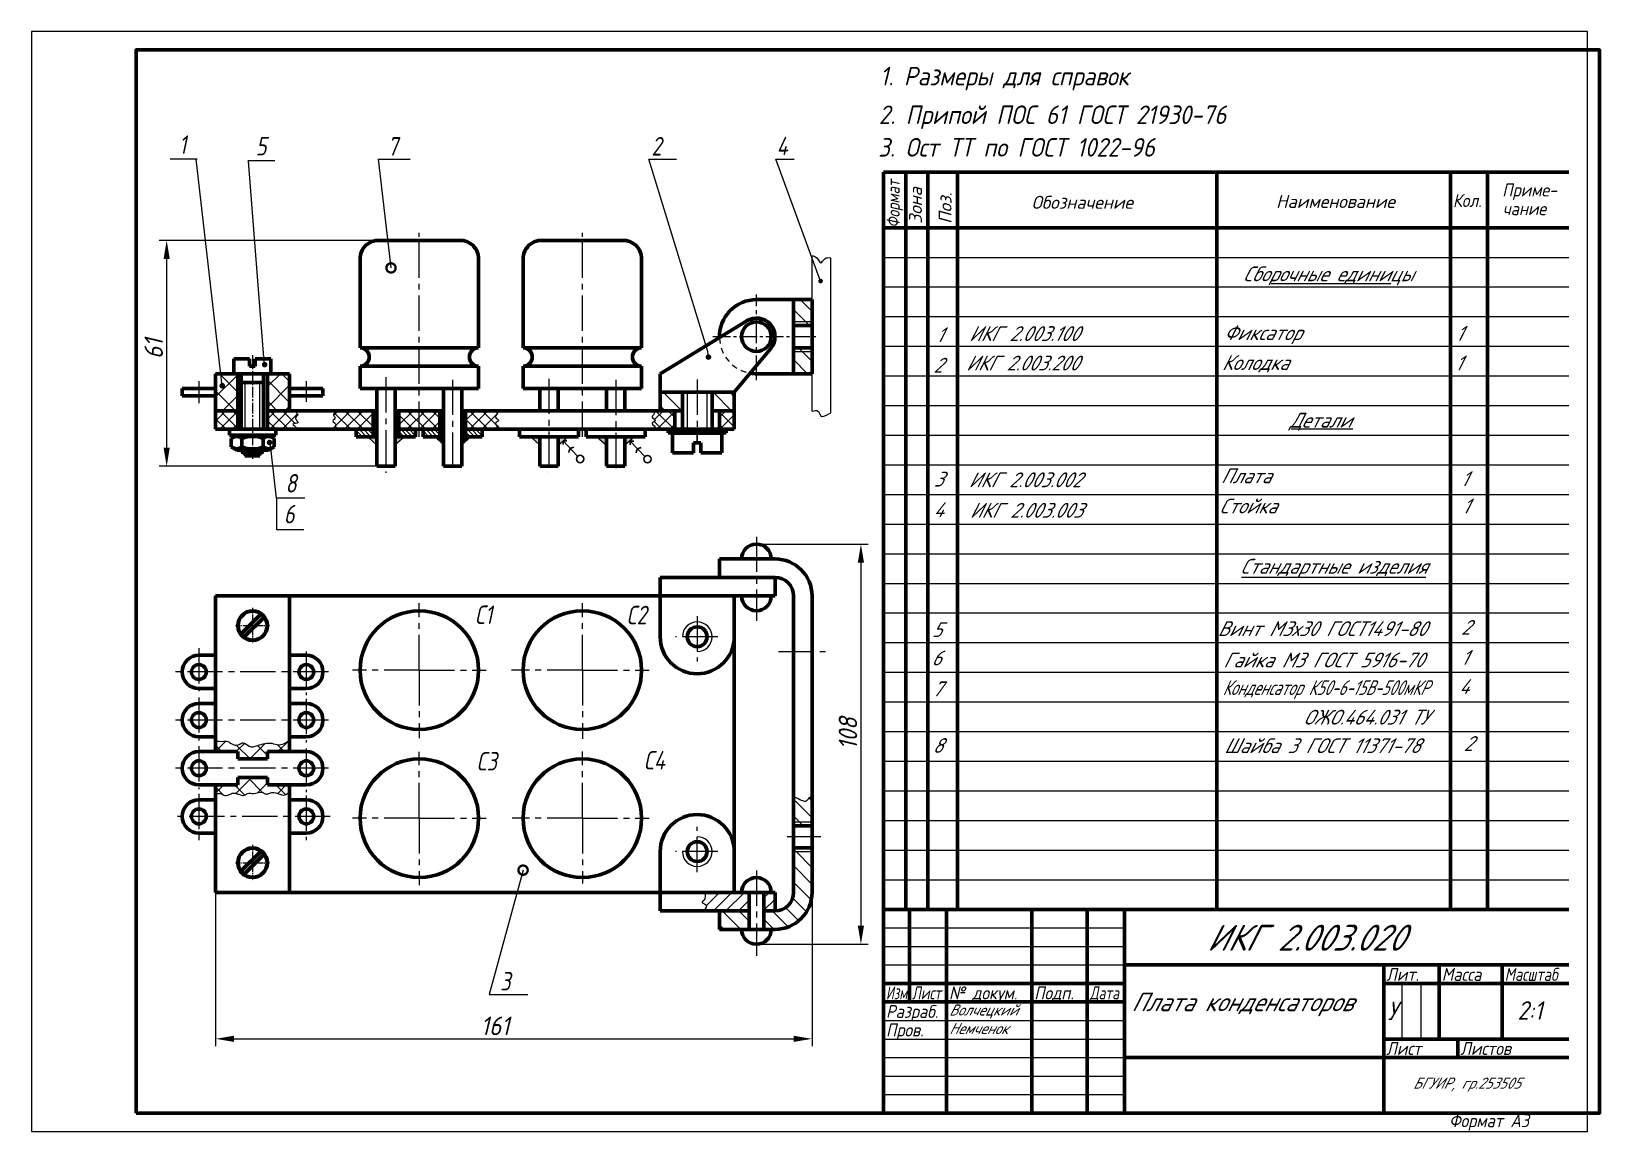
# Model space of a CAD drawing. Header units: millimetres. Extents: x 0 to 423, y 0 to 297.
import ezdxf

# ---------------------------------------------------------------- set-up
doc = ezdxf.new("R2010")
doc.units = ezdxf.units.MM
doc.header["$LTSCALE"] = 0.5
doc.linetypes.add('CENTER2', pattern=[28.575, 19.05, -3.175, 3.175, -3.175])
doc.linetypes.add('HIDDEN', pattern=[1.1, 0.6, -0.5])
doc.layers.get('Defpoints').update_dxf_attribs({"color": 5})
doc.layers.add('4-текст', color=7, linetype='Continuous', true_color=0x00ad00)
doc.layers.add('Непечатный', color=7, linetype='Continuous', plot=False)
doc.layers.add('Тонкие', color=7, linetype='Continuous')
doc.styles.get("Standard").update_dxf_attribs({"font": 'isocpeui.ttf', "width": 0.9})
doc.dimstyles.new('ESKD_standart', dxfattribs={"dimtxt": 5, "dimasz": 5, "dimexe": 2, "dimexo": 0, "dimgap": 1, "dimtad": 1, "dimtoh": 1, "dimdec": 0, "dimzin": 1, "dimdsep": 46, "dimtxsty": 'Standard', "dimcen": 3, "dimdle": 1.25, "dimadec": 0, "dimazin": 0, "dimtfac": 1, "dimtdec": 0, "dimtmove": 0, "dimatfit": 3, "dimldrblk": 'DOT', "dimfxl": 0, "dimtvp": 1.5, "dimtolj": 1, "dimtzin": 1, "dimarcsym": 0})
doc.dimstyles.get("Standard").update_dxf_attribs({"dimtxt": 5, "dimasz": 5, "dimexe": 2, "dimexo": 0, "dimgap": 1.5, "dimtad": 1, "dimdec": 0, "dimzin": 0, "dimtxsty": 'Standard', "dimcen": 5, "dimadec": 0, "dimazin": 0, "dimtfac": 1, "dimtdec": 0, "dimtofl": 0, "dimtmove": 0, "dimatfit": 3, "dimldrblk": 'DOTSMALL', "dimfxl": 0, "dimtolj": 1, "dimtzin": 0, "dimarcsym": 0})
doc.dimstyles.new('Standart', dxfattribs={"dimtxt": 5, "dimasz": 5, "dimexe": 2, "dimexo": 0, "dimgap": 1, "dimtad": 1, "dimtoh": 1, "dimdec": 0, "dimtxsty": 'Standard', "dimcen": 2.5, "dimadec": 0, "dimazin": 0, "dimtfac": 1, "dimtdec": 0, "dimtmove": 0, "dimatfit": 3, "dimldrblk": 'DOTSMALL', "dimfxl": 0, "dimarcsym": 0})
pattern_1 = [(45, (-177.2857, 8.588), (-1.683798, 1.683798), []), (135, (-177.2857, 8.588), (-1.683798, -1.683798), [])]
pattern_2 = [(45, (-493.879, 8.3314), (-1.683798, 1.683798), []), (135, (-493.879, 8.3314), (-1.683798, -1.683798), [])]

# ---------------------------------------------------------------- blocks, each defined once
blk = doc.blocks.new('_DotSmall')
at = {"color": 0, "linetype": 'ByBlock', "const_width": 0.5}
blk.add_lwpolyline([(-0.0625, 0, 1), (0.0625, 0, 1)], format="xyb", close=True, dxfattribs=at)
blk = doc.blocks.new('114')
at = {"linetype": 'CENTER2', "lineweight": -3, "ltscale": 0.3}
for p, q in [((0, 10.28), (0, -10.28)), ((-9.73, 0), (9.73, 0))]:
    blk.add_line(p, q, dxfattribs=at)
at = {"lineweight": 60}
for p, q in [((-6.74, -4.9), (4.99, 6.68)), ((-4.99, -6.68), (6.74, 4.9))]:
    blk.add_line(p, q, dxfattribs=at)
blk.add_circle((0, 0), 8.33, dxfattribs=at)
blk = doc.blocks.new('*D9')
at = {"color": 0, "lineweight": -2}
for p, q in [((93.63, 240.59), (34.52, 240.59)), ((36.52, 184.59), (36.52, 235.59)), ((93.21, 179.59), (34.52, 179.59))]:
    blk.add_line(p, q, dxfattribs=at)
at = {"color": 0}
for points in [[(35.68, 235.59), (37.35, 235.59), (36.52, 240.59)], [(35.68, 184.59), (37.35, 184.59), (36.52, 179.59)]]:
    blk.add_solid(points, dxfattribs=at)
at = {"layer": 'Defpoints', "color": 0}
for p in [(36.52, 240.59), (93.63, 240.59), (93.21, 179.59)]:
    blk.add_point(p, dxfattribs=at)
at = {"color": 0, "insert": (33.02, 211.32), "char_height": 5, "attachment_point": 5, "rotation": 90}
blk.add_mtext('61', dxfattribs=at)
blk = doc.blocks.new('*D10')
at = {"color": 0, "lineweight": -2}
for p, q in [((195.71, 158.59), (225.9, 158.59)), ((223.9, 153.59), (223.9, 55.59)), ((195.71, 50.59), (225.9, 50.59))]:
    blk.add_line(p, q, dxfattribs=at)
at = {"color": 0}
for points in [[(223.06, 153.59), (224.73, 153.59), (223.9, 158.59)], [(223.06, 55.59), (224.73, 55.59), (223.9, 50.59)]]:
    blk.add_solid(points, dxfattribs=at)
at = {"layer": 'Defpoints', "color": 0}
for p in [(195.71, 158.59), (195.71, 50.59), (223.9, 50.59)]:
    blk.add_point(p, dxfattribs=at)
at = {"color": 0, "insert": (220.4, 107.45), "char_height": 5, "attachment_point": 5, "rotation": 90}
blk.add_mtext('108', dxfattribs=at)
blk = doc.blocks.new('*D11')
at = {"color": 0, "lineweight": -2}
for p, q in [((49.71, 64.59), (49.71, 23.05)), ((210.71, 64.59), (210.71, 23.05)), ((54.71, 25.05), (205.71, 25.05))]:
    blk.add_line(p, q, dxfattribs=at)
at = {"color": 0}
for points in [[(54.71, 25.89), (54.71, 24.22), (49.71, 25.05)], [(205.71, 25.89), (205.71, 24.22), (210.71, 25.05)]]:
    blk.add_solid(points, dxfattribs=at)
at = {"layer": 'Defpoints', "color": 0}
for p in [(49.71, 64.59), (210.71, 64.59), (210.71, 25.05)]:
    blk.add_point(p, dxfattribs=at)
at = {"color": 0, "insert": (125.18, 28.55), "char_height": 5, "attachment_point": 5}
blk.add_mtext('161', dxfattribs=at)

msp = doc.modelspace()

# ---------------------------------------------------------------- hatches: boundary and pattern name
h = msp.add_hatch(color=256)
h.dxf.hatch_style = 1
h.paths.add_polyline_path([(93.21, 187.59), (90.78, 187.59), (93.21, 185.27)])
h.paths.add_polyline_path([(100.69, 187.59), (98.21, 187.59), (98.21, 185.4)])
h.paths.add_polyline_path([(38.95, 194.71), (38.95, 203.1), (26.95, 203.1), (26.95, 194.71)], flags=9)
h.paths.add_polyline_path([(29.95, 188.72), (29.95, 194.92), (17.95, 194.92), (17.95, 188.72)], flags=9)
h.paths.add_polyline_path([(164.09, 96.51), (172.81, 96.51), (172.81, 104.01), (164.09, 104.01)], flags=9)
h.paths.add_polyline_path([(118.94, 96.23), (127.65, 96.23), (127.65, 103.73), (118.94, 103.73)], flags=9)
h.paths.add_polyline_path([(159.43, 135.7), (168.15, 135.7), (168.15, 143.2), (159.43, 143.2)], flags=9)
h.paths.add_polyline_path([(118.51, 135.79), (126.57, 135.79), (126.57, 143.29), (118.51, 143.29)], flags=9)
h.paths.add_polyline_path([(199.9, 262.3), (221.04, 262.3), (221.04, 269.8), (199.9, 269.8)], flags=9)
h.paths.add_polyline_path([(94.53, 260.33), (131.06, 260.33), (131.06, 270.08), (94.53, 270.08)], flags=9)
h.paths.add_polyline_path([(45.66, 262.23), (69.28, 262.23), (69.28, 269.73), (45.66, 269.73)], flags=9)
h.paths.add_polyline_path([(165.75, 260.37), (194.41, 260.37), (194.41, 270.12), (165.75, 270.12)], flags=9)
h.paths.add_polyline_path([(125.29, 36.85), (144.36, 36.85), (144.36, 44.35), (125.29, 44.35)], flags=9)
h.paths.add_polyline_path([(362.49, 14.8), (374.14, 14.8), (374.14, 20.05), (362.49, 20.05)], flags=9)
h.paths.add_polyline_path([(382.49, 14.8), (398.67, 14.8), (398.67, 20.05), (382.49, 20.05)], flags=9)
h.paths.add_polyline_path([(394.49, 34.8), (412.89, 34.8), (412.89, 40.05), (394.49, 40.05)], flags=9)
h.paths.add_polyline_path([(377.49, 34.8), (391.31, 34.8), (391.31, 40.05), (377.49, 40.05)], flags=9)
h.paths.add_polyline_path([(362.49, 34.8), (373.05, 34.8), (373.05, 40.05), (362.49, 40.05)], flags=9)
h.paths.add_polyline_path([(227.23, 18.49), (239.94, 18.49), (239.94, 25.31), (227.23, 25.31)], flags=9)
h.paths.add_polyline_path([(227.23, 23.49), (244.99, 23.49), (244.99, 30.31), (227.23, 30.31)], flags=9)
h.paths.add_polyline_path([(282.36, 29.14), (293.61, 29.14), (293.61, 35.18), (282.36, 35.18)], flags=9)
h.paths.add_polyline_path([(267.49, 29.8), (279.68, 29.8), (279.68, 35.05), (267.49, 35.05)], flags=9)
h.paths.add_polyline_path([(244.23, 28.49), (265.1, 28.49), (265.1, 35.31), (244.23, 35.31)], flags=9)
h.paths.add_polyline_path([(234.49, 29.8), (244.49, 29.8), (244.49, 35.05), (234.49, 35.05)], flags=9)
h.paths.add_polyline_path([(227.49, 29.8), (235.71, 29.8), (235.71, 35.05), (227.49, 35.05)], flags=9)
at = {"lineweight": -3}
h = msp.add_hatch(dxfattribs=at)
h.set_pattern_fill('ANSI31', angle=90, style=0)
h.set_pattern_definition([(135, (-491.9037, 7.9904), (-2.245064, -2.245064), [])])
h.paths.add_polyline_path([(210.71, 224.59), (205.71, 224.59), (205.71, 218.59), (210.71, 218.59)])
h.paths.add_polyline_path([(210.71, 210.59), (205.71, 210.59), (205.71, 204.59), (210.71, 204.59)])
h.paths.add_polyline_path([(210.71, 211.59), (205.71, 211.59), (205.71, 210.59), (210.71, 210.59)])
h.paths.add_polyline_path([(210.71, 218.59), (205.71, 218.59), (205.71, 217.59), (210.71, 217.59)])
h = msp.add_hatch(dxfattribs=at)
h.set_pattern_fill('ANSI37', scale=1.25, angle=90, style=0)
h.set_pattern_definition([(135, (-493.879, 8.3314), (-2.80633, -2.80633), []), (225, (-493.879, 8.3314), (2.80633, -2.80633), [])])
h.paths.add_polyline_path([(69.71, 204.59), (63.71, 204.59), (63.71, 194.59), (64.71, 194.59), (69.71, 194.59)])
h.paths.add_polyline_path([(55.71, 204.59), (49.71, 204.59), (49.71, 194.59), (55.71, 194.59)])
h.paths.add_polyline_path([(51.56, 200.96, -1), (51.47, 201.71, -1)], flags=16)
h = msp.add_hatch(dxfattribs=at)
h.set_pattern_fill('ANSI31', angle=90, style=0)
h.set_pattern_definition([(135, (-177.2857, 8.588), (-2.245064, -2.245064), [])])
h.paths.add_polyline_path([(175.71, 199.59), (169.71, 199.59), (169.71, 194.59), (175.71, 194.59)])
h.paths.add_polyline_path([(189.71, 199.59), (183.71, 199.59), (183.71, 194.59), (189.71, 194.59)])
h.paths.add_polyline_path([(183.71, 199.59), (183.71, 202.09), (183.71, 197.09), (183.71, 194.59)])
h.paths.add_polyline_path([(175.71, 197.09), (175.71, 199.59), (175.71, 194.59), (175.71, 192.09)])
h = msp.add_hatch(dxfattribs=at)
h.set_pattern_fill('ANSI37', scale=0.75, style=0)
h.set_pattern_definition(pattern_1)
h.paths.add_polyline_path([(55.71, 194.59), (49.71, 194.59), (49.71, 189.59), (55.71, 189.59)])
h = msp.add_hatch(dxfattribs=at)
h.set_pattern_fill('ANSI37', scale=0.75, style=0)
h.set_pattern_definition(pattern_1)
edge = h.paths.add_edge_path()
edge.add_spline(control_points=[(71.42, 189.59), (71.45, 189.74), (71.58, 190.32), (69.64, 191.18), (73.04, 191.14), (70.48, 192.55), (72.34, 193.47), (71.43, 194.07), (71.4, 194.45), (71.39, 194.59)], knot_values=[0, 0, 0, 0, 0.456427, 1.695088, 3.175473, 4.547047, 5.760752, 6.499375, 6.90698, 6.90698, 6.90698, 6.90698], degree=3, periodic=0)
edge.add_line((71.39, 194.59), (64.71, 194.59))
edge.add_line((64.71, 194.59), (63.71, 194.59))
edge.add_line((63.71, 194.59), (63.71, 189.59))
edge.add_line((63.71, 189.59), (71.42, 189.59))
h = msp.add_hatch(dxfattribs=at)
h.set_pattern_fill('ANSI37', scale=0.75, style=0)
h.set_pattern_definition(pattern_1)
edge = h.paths.add_edge_path()
edge.add_line((92.21, 194.59), (81.99, 194.59))
edge.add_spline(control_points=[(81.99, 194.59), (82.12, 194.52), (81.94, 193.91), (81.21, 193.41), (82.49, 192.62), (80.64, 191.77), (83.16, 190.82), (81.22, 189.96), (81.5, 189.59)], knot_values=[0, 0, 0, 0, 0.428067, 1.330744, 2.131867, 3.175858, 4.540183, 5.935657, 5.935657, 5.935657, 5.935657], degree=3, periodic=0)
edge.add_line((81.5, 189.59), (92.21, 189.59))
edge.add_line((92.21, 189.59), (92.21, 194.59))
h = msp.add_hatch(dxfattribs=at)
h.set_pattern_fill('ANSI37', scale=0.75, style=0)
h.set_pattern_definition(pattern_1)
h.paths.add_polyline_path([(110.21, 194.59), (104.71, 194.59), (104.71, 189.59), (106.71, 189.59), (110.21, 189.59)])
h.paths.add_polyline_path([(104.71, 194.59), (99.21, 194.59), (99.21, 189.59), (104.21, 189.59), (104.47, 189.59), (104.71, 189.59)])
h = msp.add_hatch(dxfattribs=at)
h.set_pattern_fill('ANSI37', scale=0.75, style=0)
h.set_pattern_definition(pattern_1)
edge = h.paths.add_edge_path()
edge.add_spline(control_points=[(126.11, 189.59), (126.27, 189.72), (126.05, 190.55), (124.51, 191.22), (126.9, 191.9), (124.6, 192.88), (125.78, 193.31), (125.9, 194.46), (125.88, 194.59)], knot_values=[0.235527, 0.235527, 0.235527, 0.235527, 0.85226, 2.17726, 3.308777, 4.57701, 5.749455, 6.24573, 6.24573, 6.24573, 6.24573], degree=3, periodic=0)
edge.add_line((125.88, 194.59), (117.21, 194.59))
edge.add_line((117.21, 194.59), (117.21, 189.59))
edge.add_line((117.21, 189.59), (125.89, 189.59))
edge.add_line((125.89, 189.59), (126.19, 189.89))
h = msp.add_hatch(dxfattribs=at)
h.set_pattern_fill('ANSI37', scale=0.75, style=0)
h.set_pattern_definition(pattern_2)
edge = h.paths.add_edge_path()
edge.add_line((173.71, 194.59), (168.17, 194.59))
edge.add_spline(control_points=[(168.17, 194.59), (168.5, 194.42), (168.21, 193.45), (167.5, 192.51), (168.94, 191.98), (167.61, 191.31), (168.22, 190.55), (168.79, 189.69), (168.49, 189.59)], knot_values=[0, 0, 0, 0, 1.104396, 2.100013, 2.925266, 3.788481, 4.654465, 5.596463, 5.596463, 5.596463, 5.596463], degree=3, periodic=0)
edge.add_line((168.49, 189.59), (173.71, 189.59))
edge.add_line((173.71, 189.59), (173.71, 194.59))
h = msp.add_hatch(dxfattribs=at)
h.set_pattern_fill('ANSI37', scale=0.75, style=0)
h.set_pattern_definition(pattern_2)
h.paths.add_polyline_path([(185.71, 189.59), (189.71, 189.59), (189.71, 194.59), (185.71, 194.59)])
h = msp.add_hatch(dxfattribs=at)
h.set_pattern_fill('ANSI31', scale=0.25, angle=90, style=0)
h.set_pattern_definition([(135, (-177.28574, 8.58795), (-0.561266, -0.561266), [])])
h.paths.add_polyline_path([(92.21, 189.59), (88.21, 189.59), (87.71, 189.59), (87.71, 187.59), (92.21, 187.59)])
h.paths.add_polyline_path([(103.71, 189.59), (99.21, 189.59), (99.21, 187.59), (103.71, 187.59)])
h.paths.add_polyline_path([(110.21, 189.59), (105.71, 189.59), (105.71, 187.59), (110.21, 187.59)])
h.paths.add_polyline_path([(121.71, 189.59), (117.21, 189.59), (117.21, 187.59), (121.71, 187.59)])
for points in [[(108.95, 187.59), (111.21, 185.42), (111.21, 187.59)], [(118.59, 187.59), (116.21, 187.59), (116.21, 185.43)]]:
    msp.add_hatch(color=256).paths.add_polyline_path(points)
h = msp.add_hatch(color=256)
h.dxf.hatch_style = 1
h.paths.add_polyline_path([(137.21, 185.31), (137.21, 187.59), (134.82, 187.59)])
h.paths.add_polyline_path([(142.21, 187.59), (142.21, 185.31), (144.78, 187.59)])
h = msp.add_hatch(color=256)
h.dxf.hatch_style = 1
h.paths.add_polyline_path([(152.66, 187.59), (155.21, 185.27), (155.21, 187.59)])
h.paths.add_polyline_path([(162.79, 187.59), (160.21, 187.59), (160.21, 185.26)])
h = msp.add_hatch(dxfattribs=at)
h.set_pattern_fill('ANSI37', scale=1.25, angle=90, style=0)
h.set_pattern_definition([(135, (-493.879, 8.023), (-2.80633, -2.80633), []), (225, (-493.879, 8.023), (2.80633, -2.80633), [])])
edge = h.paths.add_edge_path()
edge.add_spline(control_points=[(69.71, 105.25), (69.42, 105.6), (67.39, 103.72), (65.33, 105.06), (62.79, 104.78), (61.06, 104.23), (58.81, 103.48), (57.39, 105.46), (55.83, 104.12), (54.24, 104.42), (52.81, 105.6), (51.98, 105.27), (49.99, 105.39), (49.71, 105.41)], knot_values=[0.520889, 0.520889, 0.520889, 0.520889, 1.895593, 5.908546, 7.184789, 9.377503, 11.574488, 13.498682, 14.65349, 16.795292, 17.892724, 19.695875, 20.696772, 20.696772, 20.696772, 20.696772], degree=3, periodic=0)
edge.add_line((49.71, 105.41), (49.71, 102.59))
edge.add_line((49.71, 102.59), (55.71, 102.59))
edge.add_line((55.71, 102.59), (55.71, 100.59))
edge.add_line((55.71, 100.59), (63.71, 100.59))
edge.add_line((63.71, 100.59), (63.71, 102.59))
edge.add_line((63.71, 102.59), (69.71, 102.59))
edge.add_line((69.71, 102.59), (69.71, 105.25))
edge = h.paths.add_edge_path()
edge.add_line((55.71, 95.59), (55.71, 93.59))
edge.add_line((55.71, 93.59), (49.71, 93.59))
edge.add_line((49.71, 93.59), (49.71, 91.31))
edge.add_spline(control_points=[(49.71, 91.31), (49.94, 91.32), (51.35, 91.34), (51.88, 90.57), (53.35, 90.86), (54.42, 91.56), (55.51, 91.16), (56.48, 90.93), (57.53, 90.56), (58.5, 91.58), (60.3, 90.89), (62.06, 92.13), (63.36, 90.84), (64.72, 91.71), (66.53, 91.47), (68.34, 90.39), (69.4, 91.63), (69.71, 91.42)], knot_values=[0.401351, 0.401351, 0.401351, 0.401351, 1.214993, 2.335201, 3.745849, 4.967587, 6.049484, 6.952354, 8.08591, 9.017402, 10.63, 13.151304, 14.177425, 15.176756, 17.385099, 19.527599, 20.657534, 20.657534, 20.657534, 20.657534], degree=3, periodic=0)
edge.add_line((69.71, 91.42), (69.71, 93.59))
edge.add_line((69.71, 93.59), (63.71, 93.59))
edge.add_line((63.71, 93.59), (63.71, 95.59))
edge.add_line((63.71, 95.59), (55.71, 95.59))
h = msp.add_hatch(dxfattribs=at)
h.set_pattern_fill('ANSI31', angle=90, style=0)
h.set_pattern_definition([(135, (-493.879, 8.0232), (-2.245064, -2.245064), [])])
edge = h.paths.add_edge_path()
edge.add_line((210.71, 89.37), (209.99, 90.1))
edge.add_spline(control_points=[(209.99, 90.1), (209.67, 89.82), (209.03, 89.1), (208.63, 91.14), (206.94, 88.88), (207.13, 90.82), (205.86, 90.74), (205.71, 90.72)], knot_values=[0.256139, 0.256139, 0.256139, 0.256139, 1.25106, 2.245468, 3.708237, 4.953445, 5.470605, 5.470605, 5.470605, 5.470605], degree=3, periodic=0)
edge.add_line((205.71, 90.72), (205.71, 83.59))
edge.add_line((205.71, 83.59), (210.71, 83.59))
edge.add_line((210.71, 83.59), (210.71, 89.37))
h.paths.add_polyline_path([(210.71, 83.59), (205.71, 83.59), (205.71, 82.59), (210.71, 82.59)])
h.paths.add_polyline_path([(210.71, 76.59), (205.71, 76.59), (205.71, 75.59), (210.71, 75.59)])
h = msp.add_hatch(dxfattribs=at)
h.set_pattern_fill('ANSI31', angle=90, style=0)
h.set_pattern_definition([(135, (-493.8478, 8.0232), (-2.245064, -2.245064), [])])
h.paths.add_polyline_path([(210.75, 75.59), (205.75, 75.59), (205.75, 64.59, -0.414214), (200.75, 59.59), (197.75, 59.59), (197.75, 54.59), (200.75, 54.59, 0.414214), (210.75, 64.59)])
h.paths.add_polyline_path([(193.75, 59.59), (185.75, 59.59), (185.75, 54.59), (193.75, 54.59)])
h = msp.add_hatch(dxfattribs=at)
h.set_pattern_fill('ANSI31', scale=0.75, style=0)
h.set_pattern_definition([(45, (-493.8478, 8.0232), (-1.683798, 1.683798), [])])
edge = h.paths.add_edge_path()
edge.add_line((193.71, 59.59), (193.71, 64.59))
edge.add_line((193.71, 64.59), (189.75, 64.59))
edge.add_line((189.75, 64.59), (181.83, 64.59))
edge.add_spline(control_points=[(181.83, 64.59), (181.89, 64.27), (182.08, 62.48), (180.23, 61.75), (183.17, 61.21), (181.4, 59.81), (181.81, 59.59)], knot_values=[0.557564, 0.557564, 0.557564, 0.557564, 1.716001, 3.003571, 4.500702, 5.902278, 5.902278, 5.902278, 5.902278], degree=3, periodic=0)
edge.add_line((181.81, 59.59), (193.71, 59.59))
h.paths.add_polyline_path([(200.71, 64.59), (197.71, 64.59), (197.71, 59.59), (200.71, 59.59)])

# ---------------------------------------------------------------- linework, layer by layer
at = {"color": 7, "lineweight": -3}
for p, q in [((44.73, 262.46), (37.47, 262.46)), ((51.34, 202.83), (44.48, 262.46)), ((182.58, 210.57), (166.66, 262.46)), ((166.66, 262.46), (174.14, 262.46)), ((65.73, 262.03), (58.47, 262.03)), ((62.83, 207.8), (58.62, 261.95)), ((210.71, 224.93), (210.71, 236.41)), ((215.71, 235.88), (215.71, 193.94)), ((210.71, 218.59), (205.71, 218.59)), ((205.71, 210.59), (210.71, 210.59)), ((210.71, 194.48), (210.71, 204.93)), ((45.21, 202.62), (45.21, 196.63)), ((74.21, 202.56), (74.21, 197.01)), ((175.71, 199.59), (175.71, 194.59)), ((175.71, 194.59), (175.71, 199.59)), ((183.71, 199.59), (183.71, 194.59)), ((66.14, 171.03), (64.41, 186.08)), ((73.83, 171.03), (66.14, 171.03)), ((205.71, 83.59), (210.71, 83.59)), ((205.71, 75.59), (210.71, 75.59))]:
    msp.add_line(p, q, dxfattribs=at)
at = {"color": 7, "linetype": 'Continuous', "lineweight": 60}
for p, q in [((415, 259), (230, 259)), ((230, 259), (230, 60)), ((236, 259), (236, 60)), ((242, 60), (242, 259)), ((250, 259), (250, 60)), ((320, 259), (320, 60)), ((383, 60), (383, 259)), ((393, 259), (393, 60)), ((230, 244), (415, 244)), ((415, 60), (230, 60)), ((230, 5), (230, 60)), ((237, 60), (237, 35)), ((247, 5), (247, 60)), ((270, 60), (270, 5)), ((285, 5), (285, 60)), ((295, 60), (295, 5)), ((295, 45), (415, 45)), ((365, 5), (365, 45)), ((380, 45), (380, 25)), ((397, 25), (397, 45)), ((230, 40), (295, 40)), ((365, 40), (415, 40)), ((230, 35), (295, 35)), ((365, 25), (415, 25)), ((385, 20), (385, 25)), ((295, 20), (415, 20))]:
    msp.add_line(p, q, dxfattribs=at)
at = {"color": 7, "linetype": 'Continuous'}
for p, q in [((230, 259), (230, 244)), ((250, 259), (320, 259)), ((383, 259), (393, 259)), ((365, 45), (365, 40))]:
    msp.add_line(p, q, dxfattribs=at)
at = {"color": 7, "linetype": 'CENTER2', "lineweight": -3}
for p, q in [((104.71, 187.59), (104.71, 242.59)), ((148.71, 187.59), (148.71, 242.59)), ((95.71, 203.63), (95.71, 177.84)), ((139.71, 203.25), (139.71, 177.84)), ((113.71, 202.97), (113.71, 177.84)), ((157.71, 202.9), (157.71, 177.84)), ((179.71, 202.99), (179.71, 186.11)), ((195.71, 160.59), (195.71, 137.92)), ((104.71, 124.59), (104.71, 142.64)), ((148.71, 124.59), (148.71, 142.62)), ((179.71, 139.1), (179.71, 126.92)), ((185.24, 133.59), (173.89, 133.59)), ((45.21, 130.53), (45.21, 118.9)), ((74.21, 129.61), (74.21, 117.81)), ((201.69, 129.59), (214.3, 129.59)), ((80.2, 124.09), (38.7, 124.09)), ((104.71, 124.59), (86.71, 124.59)), ((104.71, 124.59), (104.71, 106.24)), ((104.71, 124.59), (122.71, 124.59)), ((148.71, 124.59), (129.61, 124.59)), ((148.71, 124.59), (148.71, 106.07)), ((148.71, 124.59), (166.71, 124.59)), ((45.21, 117.23), (45.21, 105.6)), ((74.21, 116.81), (74.21, 105.01)), ((80.2, 111.09), (38.7, 111.09)), ((45.21, 104.03), (45.21, 92.4)), ((74.21, 103.41), (74.21, 91.61)), ((104.71, 84.59), (104.71, 102.48)), ((148.71, 84.59), (148.71, 102.62)), ((80.2, 98.09), (38.7, 98.09)), ((45.21, 91.16), (45.21, 78.64)), ((74.21, 90.69), (74.21, 78.72)), ((80.69, 85.09), (39.02, 85.09)), ((104.71, 84.59), (86.71, 84.59)), ((104.71, 84.59), (104.71, 66.55)), ((104.71, 84.59), (122.71, 84.59)), ((148.71, 84.59), (129.76, 84.59)), ((148.71, 84.59), (148.71, 67.02)), ((148.71, 84.59), (166.71, 84.59)), ((179.71, 70.08), (179.71, 82.26)), ((213.07, 79.59), (203.96, 79.59)), ((185.24, 75.59), (173.89, 75.59)), ((195.71, 70.49), (195.71, 47.45))]:
    msp.add_line(p, q, dxfattribs=at)
at = {"color": 7, "lineweight": 60}
for p, q in [((93.63, 240.59), (104.71, 240.59)), ((115.8, 240.59), (104.71, 240.59)), ((137.63, 240.59), (148.71, 240.59)), ((159.8, 240.59), (148.71, 240.59)), ((88.71, 211.59), (88.71, 235.59)), ((120.71, 211.59), (120.71, 235.59)), ((132.71, 211.59), (132.71, 235.59)), ((164.71, 211.59), (164.71, 235.59)), ((210.71, 224.59), (195.71, 224.59)), ((205.71, 224.59), (205.71, 204.59)), ((210.71, 204.59), (210.71, 224.59)), ((169.71, 204.59), (193.11, 218.86)), ((210.71, 217.59), (205.71, 217.59)), ((205.71, 217.59), (205.71, 211.59)), ((210.71, 217.59), (210.71, 218.59)), ((210.71, 214.59), (210.71, 217.59)), ((88.71, 211.59), (104.71, 211.59)), ((120.71, 211.59), (104.71, 211.59)), ((132.71, 211.59), (148.71, 211.59)), ((164.71, 211.59), (148.71, 211.59)), ((189.71, 199.59), (199.55, 211.39)), ((205.71, 211.59), (210.71, 211.59)), ((205.71, 211.59), (205.71, 210.59)), ((49.71, 194.59), (49.71, 204.59)), ((49.71, 204.59), (69.71, 204.59)), ((55.71, 204.59), (55.71, 189.59)), ((63.71, 204.59), (63.71, 189.59)), ((69.71, 204.59), (69.71, 194.59)), ((88.71, 206.59), (104.71, 206.59)), ((88.71, 200.59), (88.71, 206.59)), ((120.71, 206.59), (104.71, 206.59)), ((120.71, 200.59), (120.71, 206.59)), ((132.71, 206.59), (148.71, 206.59)), ((132.71, 200.59), (132.71, 206.59)), ((164.71, 206.59), (148.71, 206.59)), ((164.71, 200.59), (164.71, 206.59)), ((169.71, 199.59), (169.71, 204.59)), ((210.71, 204.59), (195.71, 204.59)), ((40.71, 199.59), (40.71, 200.59)), ((40.71, 200.59), (49.71, 200.59)), ((40.71, 199.59), (40.71, 198.59)), ((78.71, 200.59), (69.71, 200.59)), ((78.71, 199.59), (78.71, 200.59)), ((78.71, 199.59), (78.71, 198.59)), ((88.71, 200.59), (104.71, 200.59)), ((93.21, 179.59), (93.21, 200.59)), ((98.21, 200.59), (98.21, 179.59)), ((111.71, 200.59), (104.71, 200.59)), ((120.71, 200.59), (104.71, 200.59)), ((111.21, 200.59), (111.21, 179.59)), ((116.21, 179.59), (116.21, 200.59)), ((116.71, 200.59), (120.71, 200.59)), ((164.71, 200.59), (132.71, 200.59)), ((137.21, 194.59), (137.21, 200.59)), ((142.21, 200.59), (142.21, 194.59)), ((155.21, 200.59), (155.21, 194.59)), ((160.21, 194.59), (160.21, 200.59)), ((169.71, 199.59), (169.71, 194.59)), ((183.71, 199.59), (169.71, 199.59)), ((189.71, 199.59), (183.71, 199.59)), ((189.71, 194.59), (189.71, 199.59)), ((40.71, 198.59), (49.71, 198.59)), ((78.71, 198.59), (69.71, 198.59)), ((49.71, 189.59), (49.71, 194.59)), ((49.71, 194.59), (55.71, 194.59)), ((63.71, 194.59), (93.21, 194.59)), ((92.21, 189.59), (92.21, 194.59)), ((98.21, 194.59), (111.21, 194.59)), ((99.21, 189.59), (99.21, 194.59)), ((110.21, 189.59), (110.21, 194.59)), ((116.21, 194.59), (142.21, 194.59)), ((117.21, 189.59), (117.21, 194.59)), ((142.21, 194.59), (155.21, 194.59)), ((142.21, 194.59), (160.21, 194.59)), ((160.21, 194.59), (175.71, 194.59)), ((173.71, 189.59), (173.71, 194.59)), ((183.71, 194.59), (189.71, 194.59)), ((185.71, 194.59), (185.71, 189.59)), ((189.71, 194.59), (189.71, 189.59)), ((49.71, 189.59), (92.21, 189.59)), ((49.71, 189.59), (92.21, 189.59)), ((59.71, 189.59), (49.71, 189.59)), ((59.71, 189.59), (49.71, 189.59)), ((53.46, 189.59), (59.71, 189.59)), ((53.46, 189.59), (53.46, 187.99)), ((53.46, 187.99), (59.71, 187.99)), ((55.45, 187.99), (53.94, 187.13)), ((53.94, 184.84), (53.94, 187.13)), ((54.67, 189.59), (54.71, 189.63)), ((59.71, 187.99), (55.45, 187.99)), ((56.83, 187.13), (56.83, 184.84)), ((65.96, 189.59), (59.71, 189.59)), ((63.98, 187.99), (59.71, 187.99)), ((65.96, 187.99), (59.71, 187.99)), ((62.6, 187.13), (62.6, 184.84)), ((63.98, 187.99), (65.49, 187.13)), ((65.49, 187.13), (65.49, 184.84)), ((65.96, 189.59), (65.96, 187.99)), ((87.71, 187.59), (87.71, 189.59)), ((87.71, 187.59), (93.21, 187.59)), ((93.21, 189.59), (88.21, 189.59)), ((93.21, 189.59), (88.71, 189.59)), ((93.21, 189.59), (91.21, 189.59)), ((92.97, 189.59), (91.97, 189.59)), ((92.21, 189.59), (92.21, 187.59)), ((93.21, 189.59), (93.21, 187.59)), ((93.21, 189.59), (93.21, 187.59)), ((98.21, 189.59), (102.71, 189.59)), ((98.21, 189.59), (102.71, 189.59)), ((98.21, 189.59), (100.21, 189.59)), ((98.21, 189.59), (104.47, 189.59)), ((98.21, 189.59), (98.97, 189.59)), ((98.21, 189.59), (104.21, 189.59)), ((98.21, 189.59), (104.21, 189.59)), ((98.21, 189.59), (98.21, 187.59)), ((98.21, 189.59), (98.21, 187.59)), ((103.71, 187.59), (98.21, 187.59)), ((99.21, 189.59), (99.21, 187.59)), ((102.71, 189.59), (104.71, 189.59)), ((103.71, 189.59), (103.71, 187.59)), ((106.71, 189.59), (104.71, 189.59)), ((111.21, 189.59), (104.96, 189.59)), ((105.71, 189.59), (105.71, 187.59)), ((105.71, 187.59), (111.21, 187.59)), ((111.21, 189.59), (106.71, 189.59)), ((111.21, 189.59), (106.71, 189.59)), ((111.21, 189.59), (109.21, 189.59)), ((110.21, 189.59), (110.21, 187.59)), ((111.21, 189.59), (111.21, 187.59)), ((111.21, 189.59), (111.21, 187.59)), ((116.21, 189.59), (160.21, 189.59)), ((116.21, 189.59), (116.21, 187.59)), ((116.21, 189.59), (116.21, 187.59)), ((116.21, 187.59), (121.71, 187.59)), ((117.21, 189.59), (117.21, 187.59)), ((121.71, 187.59), (121.71, 189.59)), ((125.89, 189.59), (126.19, 189.89)), ((131.71, 187.59), (131.71, 189.59)), ((131.71, 187.59), (137.21, 187.59)), ((137.21, 179.59), (137.21, 187.59)), ((147.71, 187.59), (137.21, 187.59)), ((142.21, 187.59), (142.21, 179.59)), ((147.71, 189.59), (147.71, 187.59)), ((149.71, 189.59), (149.71, 187.59)), ((149.71, 187.59), (160.21, 187.59)), ((155.21, 187.59), (155.21, 179.59)), ((160.21, 189.59), (189.71, 189.59)), ((160.21, 179.59), (160.21, 187.59)), ((160.21, 187.59), (165.71, 187.59)), ((165.71, 187.59), (165.71, 189.59)), ((171.9, 188.59), (171.9, 189.59)), ((171.9, 189.59), (179.71, 189.59)), ((171.9, 188.59), (179.71, 188.59)), ((187.53, 189.59), (179.71, 189.59)), ((187.53, 188.59), (179.71, 188.59)), ((187.53, 188.59), (187.53, 189.59)), ((55.45, 183.99), (53.94, 184.84)), ((59.71, 183.99), (55.45, 183.99)), ((63.98, 183.99), (59.71, 183.99)), ((63.98, 183.99), (65.49, 184.84)), ((98.21, 179.59), (93.21, 179.59)), ((111.21, 179.59), (116.21, 179.59)), ((142.21, 179.59), (137.21, 179.59)), ((155.21, 179.59), (160.21, 179.59)), ((185.71, 149.59), (185.71, 154.59)), ((185.71, 154.59), (200.75, 154.59)), ((169.71, 144.59), (169.71, 149.59)), ((169.75, 149.59), (200.75, 149.59)), ((200.71, 149.59), (200.71, 144.59)), ((49.71, 144.59), (189.75, 144.59)), ((49.71, 102.59), (49.71, 144.59)), ((69.71, 144.59), (69.71, 102.59)), ((169.71, 133.59), (169.71, 144.59)), ((189.71, 144.59), (189.71, 64.59)), ((189.75, 144.59), (200.71, 144.59)), ((205.71, 144.59), (205.71, 104.59)), ((210.71, 104.59), (210.71, 144.59)), ((49.71, 128.59), (49.71, 136.59)), ((45.21, 128.59), (49.71, 128.59)), ((69.71, 128.59), (74.21, 128.59)), ((69.71, 124.59), (69.71, 111.29)), ((49.71, 119.59), (45.21, 119.59)), ((74.21, 119.59), (69.71, 119.59)), ((45.21, 115.59), (49.71, 115.59)), ((69.71, 115.59), (74.21, 115.59)), ((49.71, 106.59), (45.21, 106.59)), ((74.21, 106.59), (69.71, 106.59)), ((55.71, 102.59), (45.21, 102.59)), ((55.71, 102.59), (55.71, 100.59)), ((74.21, 102.59), (63.71, 102.59)), ((63.71, 100.59), (63.71, 102.59)), ((205.71, 64.59), (205.71, 104.59)), ((210.71, 104.59), (210.71, 64.59)), ((55.71, 100.59), (63.71, 100.59)), ((45.21, 93.59), (55.71, 93.59)), ((49.71, 64.59), (49.71, 93.59)), ((55.71, 93.59), (55.71, 95.59)), ((55.71, 95.59), (63.71, 95.59)), ((63.71, 95.59), (63.71, 93.59)), ((63.71, 93.59), (74.21, 93.59)), ((69.71, 93.59), (69.71, 64.59)), ((69.71, 84.59), (69.71, 93.39)), ((45.21, 89.59), (49.71, 89.59)), ((69.71, 89.59), (74.21, 89.59)), ((49.71, 80.59), (45.21, 80.59)), ((74.21, 80.59), (69.71, 80.59)), ((205.71, 82.59), (205.71, 83.59)), ((210.71, 82.59), (205.71, 82.59)), ((210.71, 79.59), (210.71, 82.59)), ((210.71, 76.59), (205.71, 76.59)), ((210.71, 76.59), (210.71, 79.59)), ((169.71, 75.59), (169.71, 64.59)), ((189.75, 64.59), (49.71, 64.59)), ((169.71, 64.59), (169.71, 59.59)), ((189.75, 64.59), (200.71, 64.59)), ((195.71, 64.59), (193.71, 64.59)), ((193.71, 64.59), (193.71, 54.59)), ((197.71, 54.59), (197.71, 64.59)), ((200.71, 59.59), (200.71, 64.59)), ((169.75, 59.59), (193.75, 59.59)), ((185.71, 59.59), (185.71, 54.59)), ((197.71, 59.59), (200.71, 59.59)), ((185.71, 54.59), (200.75, 54.59)), ((193.71, 54.59), (197.71, 54.59))]:
    msp.add_line(p, q, dxfattribs=at)
at = {"color": 7, "linetype": 'Continuous', "lineweight": -3}
for p, q in [((230, 236), (415, 236)), ((230, 228), (415, 228)), ((230, 220), (415, 220)), ((230, 212), (415, 212)), ((230, 204), (415, 204)), ((230, 196), (415, 196)), ((230, 188), (415, 188)), ((230, 180), (415, 180)), ((230, 172), (415, 172)), ((230, 164), (415, 164)), ((230, 156), (415, 156)), ((230, 148), (415, 148)), ((230, 140), (415, 140)), ((230, 132), (415, 132)), ((230, 124), (415, 124)), ((230, 116), (415, 116)), ((230, 108), (415, 108)), ((230, 100), (415, 100)), ((230, 92), (415, 92)), ((230, 84), (415, 84)), ((230, 76), (415, 76)), ((230, 68), (415, 68)), ((230, 55), (295, 55)), ((230, 50), (295, 50)), ((230, 45), (295, 45)), ((370, 25), (370, 40)), ((375, 40), (375, 25)), ((230, 30), (295, 30)), ((230, 25), (295, 25)), ((230, 20), (295, 20)), ((230, 15), (295, 15)), ((230, 10), (295, 10))]:
    msp.add_line(p, q, dxfattribs=at)
for p, q in [((366.94, 228.87), (334.66, 228.87)), ((90.78, 187.59), (93.21, 185.27)), ((100.69, 187.59), (98.19, 185.38)), ((108.95, 187.59), (111.21, 185.42)), ((118.59, 187.59), (116.21, 185.43)), ((134.83, 187.58), (137.21, 185.31)), ((142.21, 185.31), (144.78, 187.59)), ((152.66, 187.59), (155.21, 185.27)), ((162.79, 187.59), (160.21, 185.26)), ((179.71, 186.11), (179.71, 188.59)), ((356.69, 189.59), (340.03, 189.59)), ((56.66, 183.39), (56.66, 183.99)), ((56.66, 183.39), (57.66, 182.39)), ((57.66, 182.39), (57.66, 183.99)), ((61.66, 182.39), (61.66, 183.99)), ((61.66, 182.39), (62.66, 183.39)), ((62.66, 183.39), (62.66, 183.99)), ((376.38, 149.6), (326.61, 149.6))]:
    msp.add_line(p, q)
at = {"color": 7, "linetype": 'CENTER2', "lineweight": -3, "ltscale": 0.7}
msp.add_line((195.71, 202.86), (195.71, 225.98), dxfattribs=at)
at = {"color": 7, "linetype": 'CENTER2', "lineweight": -3, "ltscale": 0.5}
msp.add_line((183.95, 214.59), (212, 214.59), dxfattribs=at)
at = {"lineweight": 60}
for p, q in [((54.66, 204.59), (54.66, 208.59)), ((54.66, 208.59), (58.91, 208.59)), ((58.91, 208.59), (58.91, 206.59)), ((60.41, 208.59), (64.66, 208.59)), ((60.41, 206.59), (60.41, 208.59)), ((64.66, 208.59), (64.66, 204.59)), ((64.66, 204.59), (54.66, 204.59)), ((56.66, 204.59), (56.66, 189.59)), ((62.66, 204.59), (56.66, 204.59)), ((58.91, 206.59), (60.41, 206.59)), ((62.66, 189.59), (62.66, 204.59)), ((62.66, 202.19), (56.66, 202.19)), ((175.71, 199.5), (175.71, 189.59)), ((183.72, 189.59), (183.72, 199.57)), ((173.03, 183.24), (173.03, 188.58)), ((173.03, 188.58), (186.39, 188.58)), ((175.71, 188.58), (183.72, 188.58)), ((186.39, 188.58), (186.39, 183.24)), ((56.66, 183.39), (62.66, 183.39)), ((61.66, 182.39), (57.66, 182.39)), ((178.71, 183.24), (173.03, 183.24)), ((180.72, 185.91), (178.71, 185.91)), ((178.71, 185.91), (178.71, 183.24)), ((180.72, 183.24), (180.72, 185.91)), ((186.39, 183.24), (180.72, 183.24))]:
    msp.add_line(p, q, dxfattribs=at)
at = {"linetype": 'CENTER2', "lineweight": -3, "ltscale": 0.3}
msp.add_line((59.66, 209.59), (59.66, 181.62), dxfattribs=at)
at = {"color": 0, "lineweight": -2}
for p, q in [((182.67, 209.83), (182.58, 210.57)), ((51.43, 202.08), (51.34, 202.83))]:
    msp.add_line(p, q, dxfattribs=at)
at = {"lineweight": -3}
for p, q in [((57.66, 202.19), (57.66, 189.59)), ((61.66, 189.59), (61.66, 202.19)), ((66.14, 171.03), (66.14, 162.5)), ((66.14, 162.5), (66.14, 162.5)), ((66.14, 162.5), (73.54, 162.5))]:
    msp.add_line(p, q, dxfattribs=at)
at = {"lineweight": 20}
for p, q in [((177.04, 199.59), (177.04, 189.59)), ((182.39, 189.59), (182.39, 199.59))]:
    msp.add_line(p, q, dxfattribs=at)
at = {"lineweight": 30}
for p, q in [((143.5, 186.45), (147.44, 182.3)), ((143.5, 186.45), (143.5, 185.45)), ((143.5, 186.45), (144.48, 186.45)), ((161.66, 186.4), (165.6, 182.24)), ((161.66, 186.4), (161.66, 185.39)), ((161.66, 186.4), (162.64, 186.4))]:
    msp.add_line(p, q, dxfattribs=at)
at = {"color": 7, "linetype": 'Continuous', "lineweight": 60}
msp.add_lwpolyline([(28.28, 5), (423.28, 5), (423.28, 292), (28.28, 292)], close=True, dxfattribs=at)
at = {"color": 0, "const_width": 0.75}
for points in [[(62.93, 207.41, 1), (63.01, 206.67, 1)], [(182.71, 209.45, 1), (182.79, 208.71, 1)], [(51.47, 201.71, 1), (51.56, 200.96, 1)], [(64.25, 186.4, 1), (64.33, 185.66, 1)]]:
    msp.add_lwpolyline(points, format="xyb", close=True, dxfattribs=at)
at = {"color": 7, "lineweight": 60}
for centre, radius in [((195.71, 214.59), 4), ((59.71, 136.59), 4), ((104.71, 124.59), 16), ((148.71, 124.59), 16), ((179.71, 133.59), 2.67), ((45.21, 124.09), 2), ((74.21, 124.09), 2), ((45.21, 111.09), 2), ((74.21, 111.09), 2), ((45.21, 98.09), 2), ((74.21, 98.09), 2), ((104.71, 84.59), 16), ((148.71, 84.59), 16), ((45.21, 85.09), 2), ((74.21, 85.09), 2), ((59.71, 72.59), 4), ((179.71, 75.59), 2.67)]:
    msp.add_circle(centre, radius, dxfattribs=at)
at = {"lineweight": 30}
for centre in [(148.13, 181.57), (166.3, 181.51)]:
    msp.add_circle(centre, 1.01, dxfattribs=at)
at = {"color": 7, "lineweight": 60}
for centre, radius, start, end in [((93.71, 235.59), 5, 89.0128, 180), ((115.71, 235.59), 5, 0, 90.9872), ((137.71, 235.59), 5, 89.0128, 180), ((159.71, 235.59), 5, 0, 90.9872), ((195.71, 214.59), 10, 89.9999, 181.9828), ((195.71, 214.59), 5, 320.9691, 121.9828), ((195.71, 214.59), 5, 320.17, 121.3775), ((88.71, 209.09), 2.5, 270, 90), ((120.71, 209.09), 2.5, 90, 270), ((132.71, 209.09), 2.5, 270, 90), ((164.71, 209.09), 2.5, 90, 270), ((195.71, 214.59), 10, 260.9691, 269.9999), ((59.71, 179.73), 7.94, 68.6879, 111.3121), ((59.71, 192.24), 7.94, 248.6879, 291.3121), ((195.71, 154.59), 4, 0, 180), ((200.71, 144.59), 10, 0, 90), ((200.71, 144.59), 5, 0, 90), ((195.71, 144.59), 4, 180, 0), ((179.71, 133.59), 10, 180, 0), ((45.21, 124.09), 4.5, 90, 270), ((74.21, 124.09), 4.5, 270, 90), ((45.21, 111.09), 4.5, 90, 270), ((74.21, 111.09), 4.5, 270, 90), ((45.21, 98.09), 4.5, 90, 270), ((74.21, 98.09), 4.5, 270, 90), ((45.21, 85.09), 4.5, 90, 270), ((74.21, 85.09), 4.5, 270, 90), ((179.71, 75.59), 10, 0, 180), ((195.71, 64.59), 4, 0, 180), ((200.71, 64.59), 10, 270, 0), ((200.71, 64.59), 5, 270, 0), ((195.71, 54.59), 4, 180, 0)]:
    msp.add_arc(centre, radius, start, end, dxfattribs=at)
at = {"color": 7, "linetype": 'HIDDEN', "lineweight": -3, "ltscale": 5}
msp.add_arc((195.71, 214.59), 10, 181.9828, 260.9691, dxfattribs=at)
at = {"lineweight": 30}
for centre in [(146.54, 183.3), (164.7, 183.24)]:
    msp.add_arc(centre, 1.45, 95.1017, 180.112, dxfattribs=at)
at = {"color": 7, "lineweight": -3}
for centre, start, end in [((179.71, 133.59), 270, 180), ((179.71, 75.59), 180, 90)]:
    msp.add_arc(centre, 4, start, end, dxfattribs=at)
for points, knots in [([(210.71, 236.41), (210.93, 236.42), (212.25, 236.28), (212.91, 233.45), (213.88, 235.86), (215.17, 235.96), (215.71, 235.88)], [3.543016, 3.543016, 3.543016, 3.543016, 4.002581, 6.532521, 8.146654, 9.269006, 9.269006, 9.269006, 9.269006]), ([(210.71, 194.48), (210.71, 194.48), (213.03, 195.19), (212.38, 192.04), (215.33, 193.79), (215.71, 193.94)], [0, 0, 0, 0, 1.093646, 3.269826, 5.149213, 5.149213, 5.149213, 5.149213])]:
    msp.add_open_spline(points, degree=3, knots=knots, dxfattribs=at)
for points, start_tangent, end_tangent in [([(125.81, 194.59), (125.78, 193.86), (125.23, 192.82), (126.13, 191.93), (125.23, 191.24), (126.06, 190.2), (126.11, 189.59)], (0.447505, 0.894282), (-0.781113, -0.62439)), ([(168.11, 194.59), (168.08, 193.86), (167.53, 192.82), (168.42, 191.93), (167.53, 191.24), (168.35, 190.2), (168.41, 189.59)], (0.447505, 0.894282), (-0.781113, -0.62439)), ([(81.99, 194.59), (81.98, 194.16), (81.56, 193.36), (82.01, 192.7), (81.38, 191.86), (82.22, 190.79), (81.5, 189.59)], (0.894572, -0.446924), (0.607757, -0.794123)), ([(49.71, 105.44), (51.23, 105.35), (53.04, 105.3), (53.97, 104.73), (56.1, 104.5), (57.15, 104.99), (58.82, 104.03), (61, 104.21), (63.12, 104.79), (64.39, 104.88), (68.4, 104.83), (69.71, 105.25)], (-0.999902, 0.014006), (0.651091, -0.758999)), ([(49.71, 91.3), (50.93, 91.25), (51.95, 90.79), (53.35, 90.96), (54.49, 91.38), (55.55, 91.17), (56.42, 90.93), (57.55, 90.79), (58.35, 91.25), (59.97, 91.25), (62.47, 91.55), (63.38, 91.08), (64.34, 91.38), (66.55, 91.3), (68.67, 91), (69.71, 91.42)], (-0.999985, -0.00551), (0.832255, -0.554393)), ([(205.71, 90.71), (206.93, 89.9), (209.43, 89.51), (210.71, 90.34)], (-0.996551, -0.08298), (0.848189, -0.529694)), ([(181.8, 64.59), (181.77, 62.87), (181.02, 61.82), (182.22, 60.93), (181.81, 59.59)], (-0.117911, 0.993024), (0.882509, -0.470295))]:
    msp.add_spline(points, degree=3, dxfattribs=dict(at, start_tangent=start_tangent, end_tangent=end_tangent))
at = {"color": 7, "lineweight": -3, "end_tangent": (-0.196268, -0.98055)}
msp.add_spline([(71.39, 194.59), (71.48, 194.19), (71.9, 193.58), (71.25, 192.55), (72.01, 191.41), (70.6, 190.96), (71.44, 190.04), (71.42, 189.59)], degree=3, dxfattribs=at)
at = {"color": 7, "lineweight": 60}
for points in [[(56.83, 187.13), (55.91, 187.61), (55.31, 187.67), (54.7, 187.51), (54.25, 187.31)], [(62.6, 187.13), (63.52, 187.61), (64.11, 187.67), (64.72, 187.51), (65.18, 187.31)], [(56.83, 184.84), (55.91, 184.37), (55.31, 184.3), (54.7, 184.46), (54.25, 184.67)], [(62.6, 184.84), (63.52, 184.37), (64.11, 184.3), (64.72, 184.46), (65.18, 184.67)]]:
    msp.add_spline(points, degree=3, dxfattribs=at)
at = {"layer": 'Defpoints'}
msp.add_lwpolyline([(0, 0), (420, 0), (420, 297), (0, 297)], close=True, dxfattribs=at)

# ---------------------------------------------------------------- block references
at = {"xscale": 0.4700000000000006, "yscale": 0.47, "zscale": 0.47}
for p in [(59.71, 136.59), (59.71, 72.59)]:
    msp.add_blockref('114', p, dxfattribs=at)

# ---------------------------------------------------------------- texts
at = {"width": 0.9}
for s, p in [('1. Размеры для справок', (229.05, 282.42)), ('2. Припой ПОС 61 ГОСТ 21930-76', (228.73, 271.99)), ('3. Ост ТТ по ГОСТ 1022-96', (228.57, 263.19))]:
    msp.add_text(s, height=5, dxfattribs=at).set_placement(p)
at = {"lineweight": -3, "width": 0.8}
for s, p in [('1', (39.85, 263.92)), ('5', (60.58, 263.5)), ('7', (96.16, 263.46)), ('2', (167.37, 263.49)), ('4', (201.15, 263.55)), ('8', (68.59, 172.51)), ('6', (68.15, 164.19)), ('3', (126.54, 38.1))]:
    msp.add_text(s, height=5, dxfattribs=at).set_placement(p)
at = {"color": 7, "linetype": 'Continuous', "width": 0.8}
msp.add_text('Формат', height=3.5, rotation=90, dxfattribs=at).set_placement((234.38, 244))
at = {"color": 7, "linetype": 'Continuous'}
for s, p in [('Зона', (240.38, 245.04)), ('Поз.', (248.38, 245.04))]:
    msp.add_text(s, height=3.5, rotation=90, dxfattribs=at).set_placement(p)
at = {"color": 7, "linetype": 'Continuous', "width": 0.9}
for s, p in [('Приме-', (396.98, 252.44)), ('Кол.', (383.67, 249.59)), ('чание', (397.11, 247.38))]:
    msp.add_text(s, height=3.5, dxfattribs=at).set_placement(p)
at = {"color": 7, "linetype": 'Continuous'}
for s, p in [('Обозначение', (269.96, 249.1)), ('Наименование', (335.95, 249.33))]:
    msp.add_text(s, height=3.5, dxfattribs=at).set_placement(p)
at = {"oblique": 15}
for s, width, p in [('Сборочные единицы', 0.9, (326.98, 229.54)), ('1', 0.9, (244.14, 213.1)), ('ИКГ 2.003.100', 0.9, (253.06, 213.41)), ('Фиксатор', 0.9, (321.82, 213.65)), ('1', 0.9, (384.41, 213.5)), ('2', 0.9, (243.42, 204.9)), ('ИКГ 2.003.200', 0.9, (252.28, 205.46)), ('Колодка', 0.9, (321.31, 205.59)), ('1', 0.9, (384.2, 205.48)), ('Детали', 0.9, (339.55, 190.04)), ('3', 0.9, (243.51, 174.12)), ('ИКГ 2.003.002', 0.9, (252.97, 173.95)), ('Плата', 0.9, (321.02, 175.02)), ('1', 0.9, (385.76, 174.24)), ('4', 0.9, (243.44, 165.89)), ('ИКГ 2.003.003', 0.9, (253.28, 165.72)), ('Стойка', 0.9, (320.59, 166.89)), ('1', 0.9, (386.11, 166.86)), ('Стандартные изделия', 0.9, (326.24, 150.61)), ('5', 0.9, (243, 133.49)), ('Винт М3х30 ГОСТ1491-80', 0.9, (320.16, 133.76)), ('2', 0.9, (385.82, 134.11)), ('6', 0.9, (242.89, 125.85)), ('Гайка М3 ГОСТ 5916-70', 0.9, (321.67, 125.32)), ('1', 0.9, (385.81, 125.98)), ('7', 0.9, (243.08, 117.52)), ('Конденсатор К50-6-15В-500мКР', 0.7, (321.5, 117.84)), ('4', 0.9, (385.25, 118.14)), ('ОЖО.464.031 ТУ', 0.9, (343.27, 109.87)), ('8', 0.9, (243.2, 102.23)), ('Шайба 3 ГОСТ 11371-78', 0.9, (321.9, 102.17)), ('2', 0.9, (386.55, 102.77))]:
    msp.add_text(s, height=4, dxfattribs=dict(at, width=width)).set_placement(p)
at = {"color": 7, "lineweight": -3, "width": 0.8}
for s, p in [('С1', (119.76, 137.04)), ('С2', (160.68, 136.95)), ('С3', (120.19, 97.48)), ('С4', (165.34, 97.76))]:
    msp.add_text(s, height=5, dxfattribs=at).set_placement(p)
at = {"color": 7, "linetype": 'Continuous', "lineweight": -3}
for s, width, p in [('Лит.', 0.9, (365.67, 40.7)), ('Масса', 0.9, (380.67, 40.7)), ('Масштаб', 0.8, (397.67, 40.7)), ('Изм.', 0.7, (230.67, 35.7)), ('Лист', 0.75, (237.67, 35.7)), ('№ докум.', 0.9, (247.67, 35.7)), ('Подп.', 0.9, (270.67, 35.7)), ('Дата', 0.75, (285.67, 35.7)), ('Разраб.', 0.9, (230.67, 30.7)), ('Пров.', 0.9, (230.67, 25.7)), ('Лист', 0.9, (365.67, 20.7)), ('Листов', 0.9, (385.67, 20.7))]:
    msp.add_text(s, height=3.5, dxfattribs=dict(at, width=width)).set_placement(p)
at = {"color": 7, "linetype": 'Continuous', "lineweight": 70, "width": 0.9}
msp.add_text('Формат А3', height=3.5, dxfattribs=at).set_placement((382.66, 1.2))
at = {"color": 7, "insert": (366.09, 35.09), "char_height": 5, "attachment_point": 1}
msp.add_mtext('У', dxfattribs=at)
at = {"layer": '4-текст', "color": 7, "insert": (398.24, 35.21), "char_height": 5, "width": 12.001, "attachment_point": 1}
msp.add_mtext(' 2:1', dxfattribs=at)
at = {"layer": 'Непечатный', "oblique": 15, "width": 0.9}
for s, height, p in [('ИКГ 2.003.020', 7, (317.26, 48.85)), ('Волчецкий', 3, (247.7, 31.34)), ('Плата конденсаторов', 5, (296.84, 32.49)), ('Немченок', 3, (247.7, 26.34)), ('БГУИР, гр.253505', 3, (372.88, 11.59))]:
    msp.add_text(s, height=height, dxfattribs=at).set_placement(p)

# ---------------------------------------------------------------- dimensions: what is measured, and where the dimension line sits
for base, p1, p2, picture, middle in [((36.52, 240.59), (93.21, 179.59), (93.63, 240.59), '*D9', (36.52, 211.32)), ((223.9, 50.59), (195.71, 158.59), (195.71, 50.59), '*D10', (223.9, 107.45))]:
    dim = msp.add_linear_dim(base=base, p1=p1, p2=p2, angle=90, dimstyle='Standart')
    dim.commit()
    dim.dimension.update_dxf_attribs({"geometry": picture, "text_midpoint": middle, "dimtype": 160})
dim = msp.add_linear_dim(base=(210.71, 25.05), p1=(49.71, 64.59), p2=(210.71, 64.59), dimstyle='Standart')
dim.commit()
dim.dimension.update_dxf_attribs({"geometry": '*D11', "text_midpoint": (125.18, 25.05), "dimtype": 160})

# ---------------------------------------------------------------- leaders
at = {"color": 7, "lineweight": -3}
for points, dimstyle, override in [([(213.02, 229.61), (200.92, 262.46), (205.91, 262.46)], 'ESKD_standart', {"dimgap": 1, "dimtad": 0, "dimldrblk": 'DotSmall'}), ([(132.71, 70.59), (123.53, 37), (133.99, 37)], 'Standard', {"dimgap": 1.5, "dimtad": 0})]:
    msp.add_leader(points, dimstyle=dimstyle, override=override, dxfattribs=at)
at = {"layer": 'Тонкие', "color": 7, "lineweight": -3}
msp.add_leader([(97.07, 233.15), (93.73, 262.46), (102.22, 262.46)], dimstyle='Standard', override={"dimgap": 1.5, "dimtad": 0}, dxfattribs=at)

doc.saveas('drawing.dxf')
